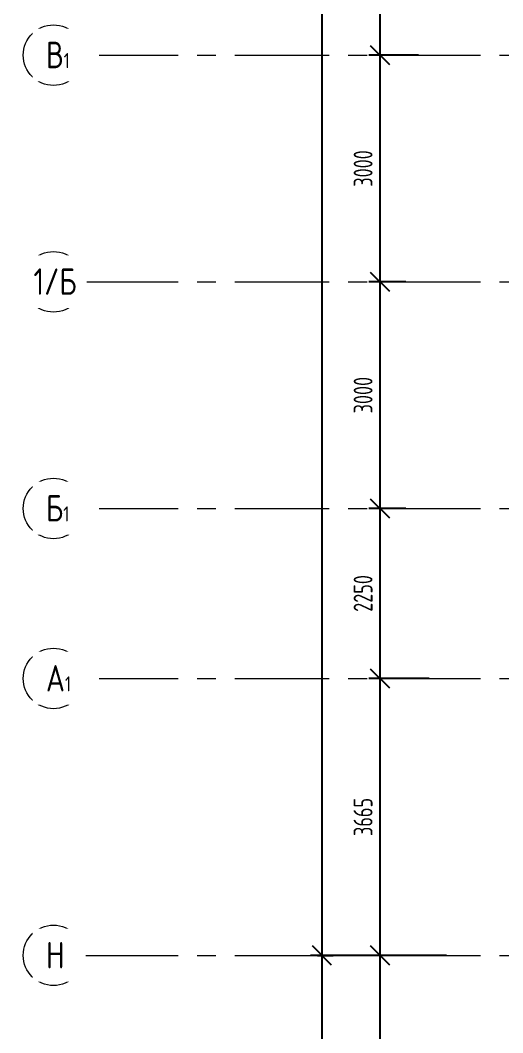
# Model space of a CAD drawing. Header units: millimetres. Extents: x -354900 to 8840672, y 0 to 292181.
# Drawn here: x -90269 to -83885, y 81661 to 95063 of the extents above; entities that cross this region are included whole.
import ezdxf

# ---------------------------------------------------------------- set-up
doc = ezdxf.new("R2010")
doc.units = ezdxf.units.MM
doc.header["$MEASUREMENT"] = 0
doc.linetypes.add('CENTER', pattern=[2, 1.25, -0.25, 0.25, -0.25])
doc.layers.get('0').update_dxf_attribs({"color": 250, "lineweight": 9})
doc.layers.add('АР_Оси', color=193, linetype='Continuous', lineweight=9)
doc.layers.add('АР_Оси размеры', color=164, linetype='Continuous', lineweight=9)
doc.styles.add('ГОСТ 2.304', font='isocpeur.ttf', dxfattribs={"width": 0.7})
doc.dimstyles.new('СПДС', dxfattribs={"dimscale": 100, "dimtxt": 2.5, "dimasz": 2.5, "dimexe": 1.5, "dimexo": 0, "dimgap": 1, "dimtad": 1, "dimdec": 0, "dimrnd": 1, "dimtxsty": 'ГОСТ 2.304', "dimblk": 'OBLIQUE', "dimcen": 2.5, "dimdle": 1.5, "dimadec": 0, "dimazin": 2, "dimtfac": 0.75, "dimtdec": 0, "dimtmove": 1, "dimatfit": 3, "dimfxl": 1, "dimtolj": 1, "dimarcsym": 1})

# ---------------------------------------------------------------- blocks, each defined once
blk = doc.blocks.new('_Oblique')
at = {"color": 0, "linetype": 'ByBlock', "lineweight": -2}
blk.add_line((-0.5, -0.5), (0.5, 0.5), dxfattribs=at)
blk = doc.blocks.new('*D214')
at = {"layer": 'АР_Оси размеры', "color": 0, "lineweight": -2, "ltscale": 100, "transparency": 16777216}
for p, q in [((-85508, 75016), (-85508, 82836)), ((-84630, 82686), (-85658, 82686)), ((-84691, 75166), (-85658, 75166))]:
    blk.add_line(p, q, dxfattribs=at)
at = {"layer": 'АР_Оси размеры', "color": 0, "lineweight": -2, "ltscale": 100, "transparency": 16777216, "xscale": 250, "yscale": 250, "zscale": 250}
for p, rotation in [((-85508, 82686), 90), ((-85508, 75166), 270)]:
    blk.add_blockref('_Oblique', p, dxfattribs=dict(at, rotation=rotation))
at = {"layer": 'АР_Оси размеры', "color": 0, "ltscale": 100, "transparency": 16777216, "insert": (-85733, 78926), "char_height": 250, "attachment_point": 5, "rotation": 90, "style": 'ГОСТ 2.304'}
blk.add_mtext('\\A1;7520', dxfattribs=at)
blk = doc.blocks.new('*D215')
at = {"layer": 'АР_Оси размеры', "color": 0, "lineweight": -2, "ltscale": 100, "transparency": 16777216}
for p, q in [((-85508, 82536), (-85508, 86501)), ((-84860, 86351), (-85658, 86351)), ((-84630, 82686), (-85658, 82686))]:
    blk.add_line(p, q, dxfattribs=at)
at = {"layer": 'АР_Оси размеры', "color": 0, "lineweight": -2, "ltscale": 100, "transparency": 16777216, "xscale": 250, "yscale": 250, "zscale": 250}
for p, rotation in [((-85508, 86351), 90), ((-85508, 82686), 270)]:
    blk.add_blockref('_Oblique', p, dxfattribs=dict(at, rotation=rotation))
at = {"layer": 'АР_Оси размеры', "color": 0, "ltscale": 100, "transparency": 16777216, "insert": (-85733, 84518), "char_height": 250, "attachment_point": 5, "rotation": 90, "style": 'ГОСТ 2.304'}
blk.add_mtext('\\A1;3665', dxfattribs=at)
blk = doc.blocks.new('*D217')
at = {"layer": 'АР_Оси размеры', "color": 0, "lineweight": -2, "ltscale": 100, "transparency": 16777216}
for p, q in [((-85508, 86201), (-85508, 88751)), ((-85167, 88601), (-85658, 88601)), ((-84860, 86351), (-85658, 86351))]:
    blk.add_line(p, q, dxfattribs=at)
at = {"layer": 'АР_Оси размеры', "color": 0, "lineweight": -2, "ltscale": 100, "transparency": 16777216, "xscale": 250, "yscale": 250, "zscale": 250}
for p, rotation in [((-85508, 88601), 90), ((-85508, 86351), 270)]:
    blk.add_blockref('_Oblique', p, dxfattribs=dict(at, rotation=rotation))
at = {"layer": 'АР_Оси размеры', "color": 0, "ltscale": 100, "transparency": 16777216, "insert": (-85733, 87476), "char_height": 250, "attachment_point": 5, "rotation": 90, "style": 'ГОСТ 2.304'}
blk.add_mtext('\\A1;2250', dxfattribs=at)
blk = doc.blocks.new('*D218')
at = {"layer": 'АР_Оси размеры', "color": 0, "lineweight": -2, "ltscale": 100, "transparency": 16777216}
for p, q in [((-85508, 88451), (-85508, 91751)), ((-85167, 91601), (-85658, 91601)), ((-85167, 88601), (-85658, 88601))]:
    blk.add_line(p, q, dxfattribs=at)
at = {"layer": 'АР_Оси размеры', "color": 0, "lineweight": -2, "ltscale": 100, "transparency": 16777216, "xscale": 250, "yscale": 250, "zscale": 250}
for p, rotation in [((-85508, 91601), 90), ((-85508, 88601), 270)]:
    blk.add_blockref('_Oblique', p, dxfattribs=dict(at, rotation=rotation))
at = {"layer": 'АР_Оси размеры', "color": 0, "ltscale": 100, "transparency": 16777216, "insert": (-85733, 90101), "char_height": 250, "attachment_point": 5, "rotation": 90, "style": 'ГОСТ 2.304'}
blk.add_mtext('\\A1;3000', dxfattribs=at)
blk = doc.blocks.new('*D219')
at = {"layer": 'АР_Оси размеры', "color": 0, "lineweight": -2, "ltscale": 100, "transparency": 16777216}
for p, q in [((-85508, 91451), (-85508, 94751)), ((-85000, 94601), (-85658, 94601)), ((-85167, 91601), (-85658, 91601))]:
    blk.add_line(p, q, dxfattribs=at)
at = {"layer": 'АР_Оси размеры', "color": 0, "lineweight": -2, "ltscale": 100, "transparency": 16777216, "xscale": 250, "yscale": 250, "zscale": 250}
for p, rotation in [((-85508, 94601), 90), ((-85508, 91601), 270)]:
    blk.add_blockref('_Oblique', p, dxfattribs=dict(at, rotation=rotation))
at = {"layer": 'АР_Оси размеры', "color": 0, "ltscale": 100, "transparency": 16777216, "insert": (-85733, 93101), "char_height": 250, "attachment_point": 5, "rotation": 90, "style": 'ГОСТ 2.304'}
blk.add_mtext('\\A1;3000', dxfattribs=at)
blk = doc.blocks.new('*D220')
at = {"layer": 'АР_Оси размеры', "color": 0, "lineweight": -2, "ltscale": 100, "transparency": 16777216}
for p, q in [((-85508, 94451), (-85508, 99251)), ((-84945, 99101), (-85658, 99101)), ((-85000, 94601), (-85658, 94601))]:
    blk.add_line(p, q, dxfattribs=at)
at = {"layer": 'АР_Оси размеры', "color": 0, "lineweight": -2, "ltscale": 100, "transparency": 16777216, "xscale": 250, "yscale": 250, "zscale": 250}
for p, rotation in [((-85508, 99101), 90), ((-85508, 94601), 270)]:
    blk.add_blockref('_Oblique', p, dxfattribs=dict(at, rotation=rotation))
at = {"layer": 'АР_Оси размеры', "color": 0, "ltscale": 100, "transparency": 16777216, "insert": (-85733, 96851), "char_height": 250, "attachment_point": 5, "rotation": 90, "style": 'ГОСТ 2.304'}
blk.add_mtext('\\A1;4500', dxfattribs=at)
blk = doc.blocks.new('*D179')
at = {"layer": 'АР_Оси размеры', "color": 0, "lineweight": -2, "ltscale": 100, "transparency": 16777216}
for p, q in [((-86279, 130751), (-86279, 82536)), ((-86335, 130601), (-86129, 130601)), ((-86335, 82686), (-86129, 82686))]:
    blk.add_line(p, q, dxfattribs=at)
at = {"layer": 'АР_Оси размеры', "color": 0, "lineweight": -2, "ltscale": 100, "transparency": 16777216, "xscale": 250, "yscale": 250, "zscale": 250}
for p, rotation in [((-86279, 130601), 90), ((-86279, 82686), 270)]:
    blk.add_blockref('_Oblique', p, dxfattribs=dict(at, rotation=rotation))
at = {"layer": 'АР_Оси размеры', "color": 0, "ltscale": 100, "transparency": 16777216, "insert": (-86504, 106643), "char_height": 250, "attachment_point": 5, "rotation": 90, "style": 'ГОСТ 2.304'}
blk.add_mtext('\\A1;47915', dxfattribs=at)
blk = doc.blocks.new('*D521')
at = {"layer": 'АР_Оси размеры', "color": 0, "lineweight": -2, "ltscale": 100, "transparency": 16777216}
for p, q in [((-86279, 82836), (-86279, 55056)), ((-85658, 82686), (-86429, 82686)), ((-86020, 55206), (-86429, 55206))]:
    blk.add_line(p, q, dxfattribs=at)
at = {"layer": 'АР_Оси размеры', "color": 0, "lineweight": -2, "ltscale": 100, "transparency": 16777216, "xscale": 250, "yscale": 250, "zscale": 250}
for p, rotation in [((-86279, 82686), 90), ((-86279, 55206), 270)]:
    blk.add_blockref('_Oblique', p, dxfattribs=dict(at, rotation=rotation))
at = {"layer": 'АР_Оси размеры', "color": 0, "ltscale": 100, "transparency": 16777216, "insert": (-86504, 68946), "char_height": 250, "attachment_point": 5, "rotation": 90, "style": 'ГОСТ 2.304'}
blk.add_mtext('\\A1;27480', dxfattribs=at)

msp = doc.modelspace()

# ---------------------------------------------------------------- linework, layer by layer
at = {"layer": 'АР_Оси', "linetype": 'CENTER', "ltscale": 1000}
for p, q in [((-89429.5, 94600.7), (-6251.1, 94600.7)), ((-89429.5, 91600.7), (-6251.1, 91600.7)), ((-89429.5, 88600.7), (-6251.1, 88600.7)), ((-89429.5, 86350.7), (-6251.1, 86350.7)), ((-89429.5, 82685.7), (-5832.3, 82685.7))]:
    msp.add_line(p, q, dxfattribs=at)
at = {"layer": 'АР_Оси', "ltscale": 0.5}
for centre in [(-89829.5, 94600.7), (-89829.5, 91600.7), (-89829.5, 88600.7), (-89829.5, 86350.7), (-89829.5, 82685.7)]:
    msp.add_circle(centre, 400, dxfattribs=at)

# ---------------------------------------------------------------- dimensions: what is measured, and where the dimension line sits
at = {"layer": 'АР_Оси размеры', "ltscale": 100}
for base, p1, p2, picture, middle in [((-86279, 82685.7), (-86334.8, 130600.7), (-86334.8, 82685.7), '*D179', (-86504, 106643.2)), ((-85508.4, 99100.7), (-84999.5, 94600.7), (-84945.5, 99100.7), '*D220', (-85733.4, 96850.7)), ((-85508.4, 94600.7), (-85166.5, 91600.7), (-84999.5, 94600.7), '*D219', (-85733.4, 93100.7)), ((-85508.4, 91600.7), (-85166.5, 88600.7), (-85166.5, 91600.7), '*D218', (-85733.4, 90100.7)), ((-85508.4, 88600.7), (-84859.6, 86350.7), (-85166.5, 88600.7), '*D217', (-85733.4, 87475.7)), ((-85508.4, 86350.7), (-84629.7, 82685.7), (-84859.6, 86350.7), '*D215', (-85733.4, 84518.2)), ((-86279, 55205.7), (-85658.4, 82685.7), (-86020.5, 55205.7), '*D521', (-86504, 68945.7)), ((-85508.4, 82685.7), (-84690.6, 75165.7), (-84629.7, 82685.7), '*D214', (-85733.4, 78925.7))]:
    dim = msp.add_linear_dim(base=base, p1=p1, p2=p2, angle=90, dimstyle='СПДС', dxfattribs=at)
    dim.commit()
    dim.dimension.update_dxf_attribs({"geometry": picture, "text_midpoint": middle})

# ---------------------------------------------------------------- next in the draw order: texts
at = {"layer": 'АР_Оси', "char_height": 350, "width": 528.82, "attachment_point": 1, "line_spacing_factor": 1.149209, "style": 'ГОСТ 2.304', "bg_fill": 2}
for s, insert in [('{\\W0.8;В\\H0.57143x;1}', (-89929.3, 94778.5)), ('{\\W0.8;1/Б}', (-90094.2, 91778.5)), ('{\\W0.8;Б\\H0.57143x;1}', (-89929.3, 88778.5)), ('{\\W0.8;А\\H0.57143x;1}', (-89929.3, 86528.5))]:
    msp.add_mtext(s, dxfattribs=dict(at, insert=insert))
at = {"layer": 'АР_Оси', "insert": (-89929.3, 82863.5), "char_height": 350, "attachment_point": 1, "line_spacing_factor": 1.149209, "style": 'ГОСТ 2.304', "bg_fill": 2}
msp.add_mtext('{\\W0.8;Н}', dxfattribs=at)

doc.saveas('drawing.dxf')
